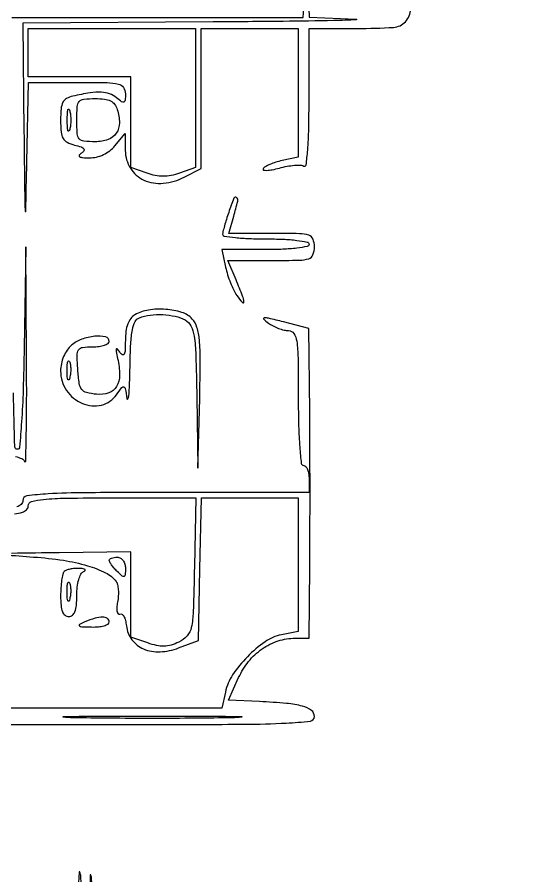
# Model space of a CAD drawing. Extents: x 23 to 255, y 40 to 184.
# Drawn here: x 40.52 to 48.39, y 107.18 to 120.65 of the extents above; entities that cross this region are included whole.
import ezdxf

# ---------------------------------------------------------------- set-up
doc = ezdxf.new("R2010")
doc.units = 0
doc.header["$MEASUREMENT"] = 0

msp = doc.modelspace()

# ---------------------------------------------------------------- linework, layer by layer
for points in [[(207.919475, 175.632891, 0.000007), (191.762556, 175.634099, 0.00002), (173.0434, 175.634494, 0.000013), (151.49745, 175.633531)], [(45.07615, 121.087044), (45.0918, 120.646187), (45.83205, 120.61799, -0.955807), (45.832137, 120.605801, -0.00799), (45.478845, 120.592966, -0.002616), (44.687653, 120.581016, -0.00101), (43.59015, 120.572397), (40.608, 120.555), (40.626707, 118.84185, 0.000169), (40.639116, 117.739587, 0.020974), (40.646554, 117.600786, 0.942679), (40.654505, 117.601076, 0.000449), (40.671269, 118.37655), (40.697123, 119.6244), (41.456262, 119.6244, -0.004272), (41.928339, 119.620366, -0.053845), (42.104832, 119.598247, -0.18549), (42.184507, 119.543847, -0.152392), (42.2154, 119.444841, -0.019634), (42.211455, 119.344425, -0.273111), (42.191447, 119.315904, -0.266789), (42.156397, 119.319266, -0.018924), (42.075503, 119.381386, 0.084748), (41.96543, 119.444942, 0.078847), (41.837684, 119.470462, 0.049801), (41.662746, 119.460003, 0.013592), (41.39055, 119.408665, 0.074857), (41.29275, 119.371513, 0.148628), (41.235967, 119.312155, 0.096482), (41.207715, 119.21232, 0.020853), (41.2002, 119.0322, 0.021231), (41.208139, 118.845317, 0.107283), (41.23868, 118.746114, 0.149473), (41.302191, 118.685552, 0.054802), (41.419739, 118.641923, -0.019107), (41.522897, 118.611799, -0.139637), (41.564968, 118.583029, -0.349027), (41.565657, 118.551603, -0.089287), (41.525489, 118.514707, 0.09843), (41.492242, 118.483037, 0.44007), (41.497349, 118.459724, 0.115434), (41.545204, 118.445123, 0.015227), (41.651939, 118.441295, 0.059538), (41.761549, 118.453795, 0.052542), (41.870126, 118.491893, 0.052097), (41.969263, 118.552205, 0.056278), (42.050975, 118.63035), (42.209771, 118.8207), (42.212585, 118.556109, 0.137204), (42.293582, 118.277939, 0.148837), (42.505291, 118.092539, 0.13062), (42.808362, 118.042394, 0.095653), (43.136888, 118.139188), (43.3998, 118.275145), (43.3998, 119.372773), (43.3998, 120.4704), (44.1612, 120.4704), (44.9226, 120.4704), (44.9226, 119.461922), (44.9226, 118.453444), (44.66977, 118.397913, 0.021425), (44.569735, 118.371404, 0.025584), (44.478223, 118.337682, 0.02566), (44.405359, 118.301988, 0.128296), (44.372732, 118.270851, 0.494472), (44.380505, 118.2505, 0.082689), (44.429098, 118.244517, 0.03935), (44.515191, 118.254999, 0.017398), (44.626698, 118.281651, -0.021393), (44.746975, 118.309384, -0.025868), (44.861802, 118.324644, -0.025903), (44.957799, 118.32739, -0.133377), (45.008337, 118.312398, 0.544527), (45.045701, 118.330156, 0.012691), (45.07004, 118.562301, 0.014436), (45.086783, 118.895479, 0.005335), (45.0918, 119.365607), (45.0918, 120.4704), (45.844149, 120.4704, 0.014688), (46.415552, 120.487189, 0.194619), (46.602309, 120.575837, 0.17599), (46.684654, 120.773475, 0.011591)], [(40.492605, 113.758303, -0.045015), (40.593609, 113.725213, -0.197694), (40.636571, 113.68125, 0.813599), (40.653392, 113.684288, 0.001905), (40.663039, 114.116015, 0.004165), (40.668507, 114.651871, 0.002269), (40.666754, 115.3098), (40.654266, 117.0441), (40.629266, 115.45785, -0.004125), (40.613615, 114.806076, -0.008889), (40.588505, 114.304651, -0.003675), (40.558454, 113.905593, -0.390247), (40.521533, 113.8716, -0.405926), (40.482886, 113.909166, -0.000983), (40.460467, 114.757838, -0.004357)], [(40.185, 109.557), (42.6807, 109.557, 0.001424), (44.081641, 109.56099, 0.011116), (44.733949, 109.579212, 0.015556), (45.1118, 109.609987, 0.381669), (45.1764, 109.682288, 0.239095), (45.128124, 109.777472, 0.092208), (44.990789, 109.843498, 0.044534), (44.74051, 109.887812, 0.010289), (44.312923, 109.915924), (43.830147, 109.9377), (43.989025, 110.29164, -0.064788), (44.144957, 110.545218, -0.070331), (44.35687, 110.742496, -0.073121), (44.607352, 110.867608, -0.07948), (44.876099, 110.9106), (45.0918, 110.9106), (45.102457, 112.03155, 0.001606), (45.105748, 112.554489, 0.000834), (45.106672, 113.207289, 0.000829), (45.105391, 113.877766, 0.001263), (45.101842, 114.459964), (45.090571, 115.767428), (44.691197, 115.868834, 0.003364), (44.457822, 115.926421, 0.077183), (44.389452, 115.931981, 0.650096), (44.382199, 115.911797, 0.032894), (44.454181, 115.851519, 0.038431), (44.527563, 115.806068, 0.029435), (44.613799, 115.767674, 0.030154), (44.699288, 115.741255, 0.059931), (44.76957, 115.7328, -0.254315), (44.852506, 115.687699, -0.108154), (44.898389, 115.565495, -0.032796), (44.918628, 115.307034, -0.003144), (44.9226, 114.6753, 0.006171), (44.928016, 114.236491, 0.013787), (44.945442, 113.903325, 0.008841), (44.970143, 113.650817, 0.380863), (45.0072, 113.6178, -0.226478), (45.039596, 113.602332, -0.074992), (45.066949, 113.555672, -0.057076), (45.085614, 113.487292, -0.038131), (45.0918, 113.4063), (45.0918, 113.1948), (42.8499, 113.1948, 0.00158), (41.586544, 113.190807, 0.012556), (41.0028, 113.172453, 0.019787), (40.671361, 113.140499, 0.375009), (40.608, 113.0679, -0.200296), (40.583038, 113.008087, -0.122766), (40.51635, 112.968495, -0.058865)], [(40.323769, 112.217231, 0.00155), (40.7772, 112.183044, -0.019511), (41.243537, 112.130986, -0.034387), (41.621732, 112.046837, -0.042417), (41.904887, 111.936207, -0.11618), (42.069645, 111.800622, -0.111727), (42.092083, 111.751486, -0.034155), (42.103352, 111.670081, -0.032291), (42.103803, 111.574453, -0.030274), (42.092069, 111.477444, 0.025667), (42.08046, 111.388359, 0.064487), (42.083762, 111.323077, 0.156132), (42.100653, 111.291342, 0.344065), (42.126316, 111.288529, -0.297238), (42.157952, 111.287761, -0.114446), (42.189003, 111.253808, -0.065917), (42.214926, 111.189139, -0.033725), (42.230792, 111.103009, 0.13194), (42.316996, 110.885363, 0.133642), (42.500289, 110.741454, 0.113433), (42.757461, 110.696249, 0.078011), (43.048232, 110.757498), (43.3575, 110.87508), (43.381106, 111.99264), (43.404711, 113.1102), (44.163656, 113.1102), (44.9226, 113.1102), (44.9226, 112.063275), (44.9226, 111.01635), (44.657503, 110.963331, 0.103253), (44.40294, 110.85475, 0.04705), (44.125692, 110.619811, 0.046919), (43.894421, 110.333826, 0.092775), (43.780816, 110.066039), (43.724756, 109.8108), (41.954878, 109.8108), (40.185, 109.8108)], [(40.477757, 112.862258, 0.058865), (40.60095, 112.883895, 0.122766), (40.667638, 112.923487, 0.200296), (40.6926, 112.9833, -0.335513), (40.744172, 113.051503, -0.044946), (40.932721, 113.087007, -0.021121), (41.282312, 113.105922, -0.002954), (42.006428, 113.1102), (43.320255, 113.1102), (43.296578, 112.032546, -0.002876), (43.276957, 111.324898, -0.042767), (43.247579, 111.079085, -0.131069), (43.181156, 110.946716, -0.099992), (43.051142, 110.84875, -0.041746), (42.930797, 110.803044, -0.062837), (42.820027, 110.785847, -0.058984), (42.703427, 110.79629, -0.032079), (42.564692, 110.83488), (42.3, 110.927152), (42.3, 111.595676), (42.3, 112.2642), (41.17905, 112.24961, 0.000397), (40.430859, 112.239278, 0.037407)]]:
    msp.add_lwpolyline(points, format="xyb")
msp.add_lwpolyline([(40.4388, 120.6396), (42.718579, 120.6396), (44.998358, 120.6396), (45.029429, 121.08375)])
for points in [[(43.3152, 119.378876), (43.3152, 118.287352), (43.0614, 118.198877, -0.037368), (42.931729, 118.164281, -0.04654), (42.8076, 118.152702, -0.04654), (42.683471, 118.164281, -0.037368), (42.5538, 118.198877), (42.3, 118.287352), (42.3, 118.998176), (42.3, 119.709), (41.4963, 119.709), (40.6926, 119.709), (40.6926, 120.0897), (40.6926, 120.4704), (42.0039, 120.4704), (43.3152, 120.4704)], [(42.0885, 119.2014, -0.075793), (42.12186, 118.989335, -0.151256), (42.072879, 118.828431, -0.159045), (41.944005, 118.728492, -0.086254), (41.744399, 118.6938, -0.023946), (41.564983, 118.702397, -0.19383), (41.4933, 118.739596, -0.162925), (41.460714, 118.819735, -0.015797), (41.454, 119.0322, -0.015797), (41.460714, 119.244665, -0.162925), (41.4933, 119.324804, -0.19383), (41.564983, 119.362003, -0.023946), (41.744399, 119.3706, -0.030683), (41.886398, 119.361878, -0.083772), (41.982501, 119.333216, -0.113586), (42.046592, 119.281047, -0.088747)], [(41.343117, 118.88415, -0.161593), (41.328878, 118.862227, -0.542911), (41.315792, 118.866569, -0.052887), (41.306772, 118.926282, -0.011065), (41.304427, 119.0322, -0.011065), (41.306772, 119.138118, -0.052887), (41.315792, 119.197831, -0.542911), (41.328878, 119.202173, -0.161593), (41.343117, 119.18025, -0.039571), (41.355148, 119.112801, -0.024357), (41.359076, 119.0322, -0.024357), (41.355148, 118.951599, -0.039571)], [(43.832581, 117.585694, 0.00756), (43.796444, 117.476758, 0.009115), (43.765925, 117.373339, 0.007976), (43.743279, 117.285671, 0.059276), (43.7382, 117.242976, 0.371581), (43.762884, 117.214347, 0.010442), (43.93701, 117.192143, 0.01651), (44.155508, 117.176179, 0.009979), (44.415, 117.171, -0.010616), (44.685566, 117.165255, -0.020476), (44.90145, 117.147206, -0.01702), (45.062954, 117.121409, -0.358912), (45.0918, 117.0864, -0.359504), (45.06285, 117.05134, -0.016798), (44.89977, 117.025568, -0.020305), (44.681811, 117.007536, -0.010485), (44.408278, 117.0018), (43.724756, 117.0018), (43.784588, 116.72685, 0.023437), (43.815985, 116.60936, 0.017734), (43.860945, 116.483647, 0.018034), (43.911718, 116.368407, 0.03921), (43.96051, 116.285026, 0.02489), (44.047487, 116.172398, 0.715318), (44.070709, 116.18163, 0.081393), (44.050911, 116.273648, 0.005357), (43.948565, 116.526168), (43.820529, 116.8326), (44.498465, 116.8326, 0.004466), (44.940079, 116.836544, 0.071257), (45.087456, 116.860348, 0.227373), (45.153205, 116.921544, 0.093799), (45.1764, 117.0441, 0.092914), (45.153431, 117.166634, 0.227512), (45.088161, 117.227782, 0.071928), (44.942015, 117.251634, 0.004543), (44.505506, 117.2556), (43.834611, 117.2556), (43.911859, 117.524947, 0.009741), (43.975163, 117.763089, 0.297679), (43.955673, 117.818486, 0.49734), (43.915246, 117.807332, 0.010782)], [(42.36345, 115.979824, 0.100877), (42.298953, 115.92228, 0.070946), (42.25223, 115.83667, 0.056613), (42.223783, 115.722802, 0.031906), (42.214105, 115.580546, -0.010056), (42.210331, 115.424949, -0.098718), (42.194732, 115.361528, -0.461021), (42.167347, 115.353981, -0.095486), (42.126935, 115.3944, 0.028387), (42.087105, 115.446611, 0.582576), (42.071495, 115.443566, 0.131206), (42.069228, 115.407164, 0.007258), (42.093569, 115.294756, -0.053201), (42.125171, 115.035852, -0.137461), (42.077567, 114.855492, -0.180685), (41.954727, 114.755745, -0.105694), (41.764019, 114.733929, -0.036495), (41.607741, 114.760701, -0.170909), (41.532629, 114.810037, -0.128254), (41.49332, 114.904067, -0.017158), (41.470286, 115.11945, -0.012095), (41.459297, 115.348022, -0.150664), (41.48261, 115.430578, -0.222645), (41.544905, 115.469491, -0.03006), (41.702936, 115.479, 0.031019), (41.802029, 115.485153, 0.048053), (41.885617, 115.503851, 0.061413), (41.943635, 115.531078, 0.257834), (41.9616, 115.5636, 0.354256), (41.903826, 115.63491, 0.078141), (41.734855, 115.643871, 0.062543), (41.530646, 115.596508, 0.089052), (41.370367, 115.502498, 0.066405), (41.301533, 115.425595, 0.049789), (41.247194, 115.325647, 0.048129), (41.212061, 115.212988, 0.051573), (41.2002, 115.0983, 0.149534), (41.293014, 114.794896, 0.145167), (41.540592, 114.591086, 0.160079), (41.840476, 114.566153, 0.183331), (42.077167, 114.727093, -0.008883), (42.16155, 114.843124, -0.336665), (42.190822, 114.851376, -0.261402), (42.212309, 114.825059, -0.006277), (42.238489, 114.663643, 0.715748), (42.253177, 114.660969, 0.102598), (42.26775, 114.707419, 0.015532), (42.280041, 114.886667, 0.005017), (42.287324, 115.152699, -0.00732), (42.299426, 115.531054, -0.034625), (42.32449, 115.746461, -0.066972), (42.366383, 115.873385, -0.190205), (42.433819, 115.935249, -0.062728), (42.601873, 115.976573, -0.041587), (42.80065, 115.983075, -0.041856), (42.995552, 115.956782, -0.068517), (43.151562, 115.899023, -0.157783), (43.241684, 115.805413, -0.076039), (43.291692, 115.644686, -0.029879), (43.318177, 115.35158, -0.003483), (43.333586, 114.693473), (43.351973, 113.5755), (43.3785, 114.66575, 0.004269), (43.388045, 115.270198, 0.025011), (43.374469, 115.587508, 0.050004), (43.336414, 115.782547, 0.111191), (43.262402, 115.9136, 0.13356), (43.100392, 116.017371, 0.057715), (42.84665, 116.065865, 0.056437), (42.57698, 116.055283, 0.094137)], [(41.343427, 114.99416, -0.087174), (41.328509, 114.961532, -0.597527), (41.314963, 114.963016, -0.080377), (41.304728, 115.00793, -0.012823), (41.301293, 115.0983, -0.014395), (41.302795, 115.189678, -0.052471), (41.311456, 115.246955, -0.333666), (41.325165, 115.257856, -0.31318), (41.340292, 115.24796, -0.06278), (41.353699, 115.197374, -0.030339), (41.358594, 115.130449, -0.029507), (41.355263, 115.059099, -0.037336)], [(42.2154, 112.004357, -0.015801), (42.212223, 111.903865, -0.293958), (42.19425, 111.879471, -0.279599), (42.163755, 111.885061, -0.014708), (42.0885, 111.956014, -0.017569), (42.039911, 112.008144, -0.0221), (41.998877, 112.059838, -0.020956), (41.96886, 112.105174, -0.136573), (41.9616, 112.131257, -0.234203), (41.970782, 112.149785, -0.071771), (41.998877, 112.165399, -0.0548), (42.039899, 112.17607, -0.036265), (42.0885, 112.1796, -0.132005), (42.137859, 112.166338, -0.105152), (42.178934, 112.129243, -0.089445), (42.206116, 112.072732, -0.067581)], [(41.2566, 111.954, 0.14152), (41.234592, 111.914116, 0.018996), (41.216768, 111.818904, 0.020702), (41.204325, 111.70161, 0.016072), (41.2002, 111.5733, 0.021793), (41.206816, 111.42159, 0.071579), (41.229626, 111.3242, 0.129351), (41.26956, 111.26946, 0.172496), (41.3271, 111.249, 0.17454), (41.384843, 111.26979, 0.129174), (41.42475, 111.325375, 0.070548), (41.447454, 111.424627, 0.021008), (41.454, 111.58035, -0.028929), (41.461626, 111.71204, -0.039986), (41.484624, 111.828103, -0.045662), (41.518386, 111.915981, -0.184347), (41.55975, 111.954371, 0.107717), (41.584225, 111.971049, 0.458054), (41.582662, 111.986469, 0.121414), (41.551366, 111.998575, 0.022393), (41.48925, 112.003721, 0.030121), (41.417641, 112.002121, 0.032005), (41.348206, 111.991871, 0.033812), (41.290142, 111.975291, 0.110358)], [(41.343427, 111.52556, -0.087174), (41.328509, 111.492932, -0.597527), (41.314963, 111.494416, -0.080377), (41.304728, 111.53933, -0.012823), (41.301293, 111.6297, -0.014395), (41.302795, 111.721078, -0.052471), (41.311456, 111.778355, -0.333666), (41.325165, 111.789256, -0.31318), (41.340292, 111.77936, -0.06278), (41.353699, 111.728774, -0.030339), (41.358594, 111.661849, -0.029507), (41.355263, 111.590499, -0.037336)], [(41.5809, 111.1644, 0.018923), (41.49577, 111.123937, 0.552992), (41.494199, 111.104093, 0.150234), (41.531755, 111.090755, 0.005351), (41.68665, 111.085746, 0.029148), (41.791998, 111.08961, 0.045955), (41.880833, 111.106398, 0.058404), (41.942788, 111.132249, 0.271066), (41.9616, 111.1644, 0.255204), (41.932234, 111.218188, 0.143808), (41.858897, 111.239726, 0.073362), (41.739174, 111.222065, 0.028241)], [(43.88625, 109.662931, -0.003264), (43.318189, 109.65487, -0.001915), (42.6384, 109.652266, -0.001915), (41.958611, 109.65487, -0.003264), (41.39055, 109.662931, -0.021204), (41.241991, 109.672321, -0.938793), (41.242368, 109.681191, -0.004318), (41.743452, 109.687245, -0.000861), (42.6384, 109.688786, -0.000861), (43.533348, 109.687245, -0.004318), (44.034432, 109.681191, -0.938793), (44.034809, 109.672321, -0.021204)], [(41.47057, 106.61715), (41.454, 105.4962), (41.2425, 105.4962, 0.029678), (41.161469, 105.491386, 0.046247), (41.093128, 105.476741, 0.058466), (41.045488, 105.455447, 0.264327), (41.031, 105.429956, 0.286871), (41.04655, 105.405084, 0.054011), (41.099341, 105.386089, 0.04316), (41.174496, 105.374636, 0.026908), (41.26365, 105.373642, 0.070261), (41.401427, 105.399133, 0.216729), (41.469087, 105.462176, 0.082809), (41.50058, 105.59753, 0.005627), (41.521231, 105.993487, 0.006905), (41.528662, 106.268195, 0.004281), (41.53017, 106.590899, 0.004294), (41.526193, 106.909557, 0.007726), (41.516651, 107.170751, 0.060644), (41.503923, 107.243538, 0.827144), (41.490941, 107.242162, 0.014267), (41.47876, 107.018931, 0.0028)], [(41.65682, 106.5114, 0.001979), (41.658561, 106.071541, 0.009912), (41.665396, 105.825215, 0.86651), (41.675407, 105.824258, 0.04765), (41.686016, 105.89805, 0.00749), (41.695118, 106.177273, 0.004402), (41.69806, 106.5114, 0.004402), (41.695118, 106.845527, 0.00749), (41.686016, 107.12475, 0.04765), (41.675407, 107.198542, 0.86651), (41.665396, 107.197585, 0.009912), (41.658561, 106.951259, 0.001979)]]:
    msp.add_lwpolyline(points, format="xyb", close=True)

doc.saveas('drawing.dxf')
